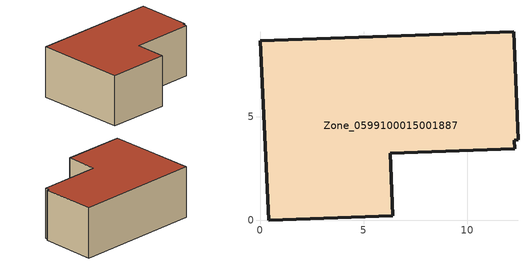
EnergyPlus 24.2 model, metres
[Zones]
Zone_0599100015001887
 floor ground (C_G): 12.27,3.86 12.3,3.44 6.29,3.22 6.41,0.22 0.43,0 0,8.65 12.25,9.08 12.46,3.87 z0.68
 wall outside (C_F): 12.25,9.08 0,8.65 0.43,0 6.41,0.22 6.29,3.22 12.3,3.44 12.27,3.86 12.46,3.87 12.25,9.08 z0.68:5.64
 roof outside (C_R): 12.46,3.87 12.25,9.08 0,8.65 0.43,0 6.41,0.22 6.29,3.22 12.3,3.44 12.27,3.86 z5.64
[BUILDING]
Pand.0599100015001887: North Axis=0; Terrain=City; Loads Convergence Tolerance Value=0.04; Temperature Convergence Tolerance Value=0.4; Solar Distribution=FullExterior; Maximum Number of Warmup Days=25; Minimum Number of Warmup Days=1
[Site:Location]
Rotterdam.The.Hague.AP_ZH_NLD Design_Conditions: Latitude=51.96; Longitude=4.45; Time Zone=1; Elevation=-4.5
[SITE:GROUNDTEMPERATURE:BUILDINGSURFACE]
18, 18, 18, 18, 18, 18, 18, 18, 18, 18, 18, 18
[MATERIAL] Thermal Absorptance=0.9; Solar Absorptance=0.7; Visible Absorptance=0.7
Name | Roughness | Thickness | Conductivity | Density | Specific Heat
G.TC.1975-1991 | MediumSmooth | 0.15 | 0.288461 | 540 | 1210
F.TC.1975-1991 | Rough | 0.3 | 0.230769 | 1920 | 840
R.TC.1975-1991 | MediumRough | 0.2 | 0.153846 | 1500 | 1000
[CONSTRUCTION]
C_G: G.TC.1975-1991
C_F: F.TC.1975-1991
C_R: R.TC.1975-1991
[ZONE]
Zone_0599100015001887: Type=1; Multiplier=1; Ceiling Height=Autocalculate; Volume=Autocalculate; Floor Area=autocalculate; Part of Total Floor Area=Yes
[ZONEINFILTRATION:DESIGNFLOWRATE]
Infil_Zone_0599100015001887: Zone or ZoneList or Space or SpaceList=Zone_0599100015001887; Schedule=AlwaysOn; Design Flow Rate Calculation Method=Flow/Area; Flow Rate per Floor Area=0.003; Constant Term Coefficient=1; Temperature Term Coefficient=0; Velocity Term Coefficient=0; Velocity Squared Term Coefficient=0
[HVACTEMPLATE:ZONE:IDEALLOADSAIRSYSTEM]
Zone_0599100015001887: Maximum Heating Supply Air Temperature=50; Minimum Cooling Supply Air Temperature=13; Maximum Heating Supply Air Humidity Ratio=0.0156; Minimum Cooling Supply Air Humidity Ratio=0.0077; Heating Limit=NoLimit; Cooling Limit=NoLimit; Dehumidification Control Type=ConstantSensibleHeatRatio; Cooling Sensible Heat Ratio=0.7; Dehumidification Setpoint=60; Humidification Control Type=None; Humidification Setpoint=30; Outdoor Air Method=None; Outdoor Air Flow Rate per Person=0.00944; Outdoor Air Flow Rate per Zone Floor Area=0; Outdoor Air Flow Rate per Zone=0; Demand Controlled Ventilation Type=None; Outdoor Air Economizer Type=NoEconomizer; Heat Recovery Type=None; Sensible Heat Recovery Effectiveness=0.7; Latent Heat Recovery Effectiveness=0.65
[ZONECONTROL:THERMOSTAT]
ThermostatControl_Zone_0599100015001887: Zone or ZoneList=Zone_0599100015001887; Control Type Schedule=DualSetpointControlType; Control 1=Thermostat_Zone_0599100015001887; Temperature Difference Between Cutout And Setpoint=0
[THERMOSTATSETPOINT:DUALSETPOINT]
Thermostat_Zone_0599100015001887: Heating Setpoint Temperature Schedule=HeatingSetpoint_Zone_0599100015001887; Cooling Setpoint Temperature Schedule=CoolingSetpoint_Zone_0599100015001887
[SCHEDULE:COMPACT]
HeatingSetpoint_Zone_0599100015001887: Through: 12/31, For: AllDays, Until: 24:00, 21
CoolingSetpoint_Zone_0599100015001887: Through: 12/31, For: AllDays, Until: 24:00, 24
DualSetpointControlType: Through: 12/31, For: AllDays, Until: 24:00, 4
AlwaysOn: Through: 12/31, For: AllDays, Until: 24:00, 1
